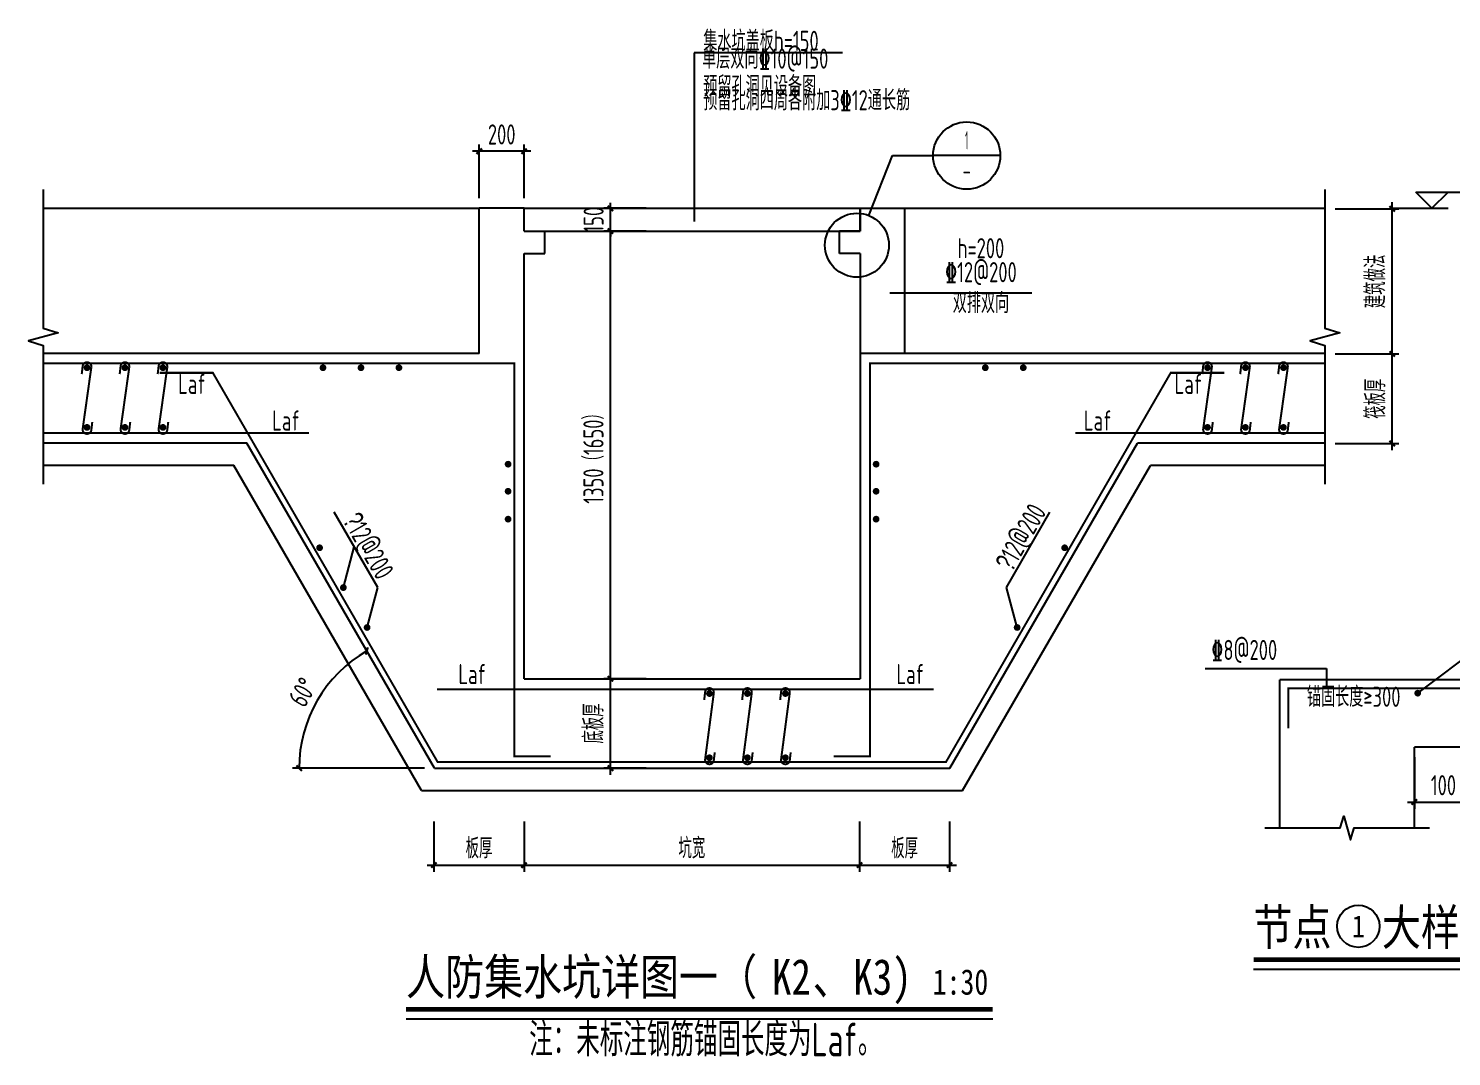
# Model space of a CAD drawing. Extents: x -502255 to 1362592, y -400300 to 332622.
# Drawn here: x 43264 to 64437, y -220988 to -205689 of the extents above; entities that cross this region are included whole.
import ezdxf
from ezdxf.enums import TextEntityAlignment as Align

# ---------------------------------------------------------------- set-up
doc = ezdxf.new("R2010")
doc.units = 0
doc.header["$LTSCALE"] = 1000
doc.header["$MEASUREMENT"] = 0
doc.linetypes.add('DASH', pattern=[0.35, 0.25, -0.1])
for name, color, linetype in [('BASE_DE_TEXT', 7, 'Continuous'), ('DIM_ELEV', 3, 'Continuous'), ('DIM_IDEN', 3, 'Continuous'), ('DIM_SYMB', 3, 'Continuous'), ('PUB_DIM', 3, 'Continuous'), ('PUB_TEXT', 7, 'Continuous'), ('REIN', 1, 'Continuous'), ('REINL', 1, 'Continuous'), ('THIN', 7, 'Continuous'), ('TITL', 7, 'Continuous'), ('标注钢筋', 8, 'Continuous'), ('独立基础', 2, 'Continuous')]:
    doc.layers.add(name, color=color, linetype=linetype)
doc.layers.add('REIND', color=1, linetype='Continuous', lineweight=0)
doc.styles.add('TSSD_Dimension', font='tssdeng.shx', dxfattribs={"width": 0.7, "bigfont": 'Tssdchn.shx'})
doc.styles.add('TSSD_Rein', font='tssdeng2.shx', dxfattribs={"width": 0.7, "bigfont": 'hztxt.shx'})
doc.styles.add('TYDG_01', font='', dxfattribs={"width": 0.8})
doc.styles.get('TYDG_01').set_extended_font_data('SimSun')
doc.dimstyles.new('TSSD_30_100', dxfattribs={"dimtxt": 300, "dimasz": 80, "dimexe": 100, "dimexo": 150, "dimgap": 100, "dimtad": 1, "dimdec": 0, "dimlfac": 0.3, "dimzin": 0, "dimdsep": 46, "dimtxsty": 'TSSD_Dimension', "dimblk": 'ARCHTICK', "dimcen": 0, "dimdle": 100, "dimclrt": 7, "dimadec": 0, "dimazin": 0, "dimtfac": 1, "dimtdec": 0, "dimtix": 1, "dimtmove": 2, "dimatfit": 3, "dimfxl": 1, "dimtolj": 1, "dimtzin": 0, "dimarcsym": 0})

# ---------------------------------------------------------------- blocks, each defined once
blk = doc.blocks.new('_ArchTick')
at = {"color": 0, "linetype": 'ByBlock', "const_width": 0.4}
blk.add_lwpolyline([(-0.5, -0.5), (0.5, 0.5)], dxfattribs=at)
blk = doc.blocks.new('*D1484')
at = {"layer": 'Defpoints', "color": 0, "transparency": 16777216}
for p in [(49297, -217339), (50638, -217339), (50638, -218139)]:
    blk.add_point(p, dxfattribs=at)
at = {"layer": 'PUB_DIM', "color": 0, "lineweight": -2, "transparency": 16777216}
for p, q in [((49297, -217489), (49297, -218239)), ((50638, -217489), (50638, -218239)), ((49197, -218139), (50738, -218139))]:
    blk.add_line(p, q, dxfattribs=at)
at = {"layer": 'PUB_DIM', "color": 0, "lineweight": -2, "transparency": 16777216, "xscale": 80, "yscale": 80, "zscale": 80, "rotation": 180}
blk.add_blockref('_ArchTick', (49297, -218139), dxfattribs=at)
at = {"layer": 'PUB_DIM', "color": 0, "lineweight": -2, "transparency": 16777216, "xscale": 80, "yscale": 80, "zscale": 80}
blk.add_blockref('_ArchTick', (50638, -218139), dxfattribs=at)
at = {"layer": 'PUB_DIM', "color": 7, "transparency": 16777216, "insert": (49968, -217889), "char_height": 300, "attachment_point": 5, "style": 'TSSD_Dimension'}
blk.add_mtext('\\A1;板厚', dxfattribs=at)
blk = doc.blocks.new('*D1485')
at = {"layer": 'Defpoints', "color": 0, "transparency": 16777216}
for p in [(50638, -217339), (55629, -217339), (55629, -218139)]:
    blk.add_point(p, dxfattribs=at)
at = {"layer": 'PUB_DIM', "color": 0, "lineweight": -2, "transparency": 16777216}
for p, q in [((50638, -217489), (50638, -218239)), ((55629, -217489), (55629, -218239)), ((50538, -218139), (55729, -218139))]:
    blk.add_line(p, q, dxfattribs=at)
at = {"layer": 'PUB_DIM', "color": 0, "lineweight": -2, "transparency": 16777216, "xscale": 80, "yscale": 80, "zscale": 80, "rotation": 180}
blk.add_blockref('_ArchTick', (50638, -218139), dxfattribs=at)
at = {"layer": 'PUB_DIM', "color": 0, "lineweight": -2, "transparency": 16777216, "xscale": 80, "yscale": 80, "zscale": 80}
blk.add_blockref('_ArchTick', (55629, -218139), dxfattribs=at)
at = {"layer": 'PUB_DIM', "color": 7, "transparency": 16777216, "insert": (53134, -217889), "char_height": 300, "attachment_point": 5, "style": 'TSSD_Dimension'}
blk.add_mtext('\\A1;坑宽', dxfattribs=at)
blk = doc.blocks.new('*D1486')
at = {"layer": 'Defpoints', "color": 0, "transparency": 16777216}
for p in [(55629, -217339), (56970, -217339), (56970, -218139)]:
    blk.add_point(p, dxfattribs=at)
at = {"layer": 'PUB_DIM', "color": 0, "lineweight": -2, "transparency": 16777216}
for p, q in [((55629, -217489), (55629, -218239)), ((56970, -217489), (56970, -218239)), ((55529, -218139), (57070, -218139))]:
    blk.add_line(p, q, dxfattribs=at)
at = {"layer": 'PUB_DIM', "color": 0, "lineweight": -2, "transparency": 16777216, "xscale": 80, "yscale": 80, "zscale": 80, "rotation": 180}
blk.add_blockref('_ArchTick', (55629, -218139), dxfattribs=at)
at = {"layer": 'PUB_DIM', "color": 0, "lineweight": -2, "transparency": 16777216, "xscale": 80, "yscale": 80, "zscale": 80}
blk.add_blockref('_ArchTick', (56970, -218139), dxfattribs=at)
at = {"layer": 'PUB_DIM', "color": 7, "transparency": 16777216, "insert": (56300, -217889), "char_height": 300, "attachment_point": 5, "style": 'TSSD_Dimension'}
blk.add_mtext('\\A1;板厚', dxfattribs=at)
blk = doc.blocks.new('*D1487')
at = {"layer": 'Defpoints', "color": 0, "transparency": 16777216}
for p in [(51923, -208365), (52607, -208365), (52607, -208705)]:
    blk.add_point(p, dxfattribs=at)
at = {"layer": 'PUB_DIM', "color": 0, "lineweight": -2, "transparency": 16777216}
for p, q in [((51923, -208365), (51923, -208285)), ((52457, -208365), (51823, -208365)), ((51923, -208705), (51923, -208365)), ((52457, -208705), (51823, -208705)), ((51923, -208705), (51923, -208785))]:
    blk.add_line(p, q, dxfattribs=at)
at = {"layer": 'PUB_DIM', "color": 0, "lineweight": -2, "transparency": 16777216, "xscale": 80, "yscale": 80, "zscale": 80}
for p, rotation in [((51923, -208365), 270), ((51923, -208705), 90)]:
    blk.add_blockref('_ArchTick', p, dxfattribs=dict(at, rotation=rotation))
at = {"layer": 'PUB_DIM', "color": 7, "transparency": 16777216, "insert": (51673, -208535), "char_height": 300, "attachment_point": 5, "rotation": 90, "style": 'TSSD_Dimension'}
blk.add_mtext('\\A1;150', dxfattribs=at)
blk = doc.blocks.new('*D1488')
at = {"layer": 'Defpoints', "color": 0, "transparency": 16777216}
for p in [(51923, -208705), (52607, -208705), (52607, -215365)]:
    blk.add_point(p, dxfattribs=at)
at = {"layer": 'PUB_DIM', "color": 0, "lineweight": -2, "transparency": 16777216}
for p, q in [((52457, -208705), (51823, -208705)), ((51923, -215465), (51923, -208605)), ((52457, -215365), (51823, -215365))]:
    blk.add_line(p, q, dxfattribs=at)
at = {"layer": 'PUB_DIM', "color": 0, "lineweight": -2, "transparency": 16777216, "xscale": 80, "yscale": 80, "zscale": 80}
for p, rotation in [((51923, -208705), 90), ((51923, -215365), 270)]:
    blk.add_blockref('_ArchTick', p, dxfattribs=dict(at, rotation=rotation))
at = {"layer": 'PUB_DIM', "color": 7, "transparency": 16777216, "insert": (51673, -212035), "char_height": 300, "attachment_point": 5, "rotation": 90, "style": 'TSSD_Dimension'}
blk.add_mtext('\\A1;1350（1650）', dxfattribs=at)
blk = doc.blocks.new('*D1489')
at = {"layer": 'Defpoints', "color": 0, "transparency": 16777216}
for p in [(51923, -215365), (52607, -215365), (52607, -216697)]:
    blk.add_point(p, dxfattribs=at)
at = {"layer": 'PUB_DIM', "color": 0, "lineweight": -2, "transparency": 16777216}
for p, q in [((51923, -216797), (51923, -215265)), ((52457, -215365), (51823, -215365)), ((52457, -216697), (51823, -216697))]:
    blk.add_line(p, q, dxfattribs=at)
at = {"layer": 'PUB_DIM', "color": 0, "lineweight": -2, "transparency": 16777216, "xscale": 80, "yscale": 80, "zscale": 80}
for p, rotation in [((51923, -215365), 90), ((51923, -216697), 270)]:
    blk.add_blockref('_ArchTick', p, dxfattribs=dict(at, rotation=rotation))
at = {"layer": 'PUB_DIM', "color": 7, "transparency": 16777216, "insert": (51673, -216031), "char_height": 300, "attachment_point": 5, "rotation": 90, "style": 'TSSD_Dimension'}
blk.add_mtext('\\A1;底板厚', dxfattribs=at)
blk = doc.blocks.new('*D1490')
at = {"layer": 'Defpoints', "color": 0, "transparency": 16777216}
for p in [(46512, -211858), (47762, -215402), (49306, -216697), (49306, -216697), (56970, -216697)]:
    blk.add_point(p, dxfattribs=at)
at = {"layer": 'PUB_DIM', "color": 0, "lineweight": -2, "transparency": 16777216}
blk.add_line((49156, -216697), (47191, -216697), dxfattribs=at)
blk.add_arc((49306, -216697), 2015, 120, 180, dxfattribs=at)
at = {"layer": 'PUB_DIM', "color": 0, "lineweight": -2, "transparency": 16777216, "xscale": 80, "yscale": 80, "zscale": 80}
for p, rotation in [((48299, -214952), 30.00000000000012), ((47291, -216697), 269.9999999999998)]:
    blk.add_blockref('_ArchTick', p, dxfattribs=dict(at, rotation=rotation))
at = {"layer": 'PUB_DIM', "color": 7, "transparency": 16777216, "insert": (47344, -215565), "char_height": 300, "attachment_point": 5, "rotation": 60, "style": 'TSSD_Dimension'}
blk.add_mtext('\\A1;60°', dxfattribs=at)
blk = doc.blocks.new('*D1491')
at = {"layer": 'Defpoints', "color": 0, "transparency": 16777216}
for p in [(62554, -210533), (63554, -210533), (62554, -211865)]:
    blk.add_point(p, dxfattribs=at)
at = {"layer": 'PUB_DIM', "color": 0, "lineweight": -2, "transparency": 16777216}
for p, q in [((63554, -211965), (63554, -210433)), ((62704, -210533), (63654, -210533)), ((62704, -211865), (63654, -211865))]:
    blk.add_line(p, q, dxfattribs=at)
at = {"layer": 'PUB_DIM', "color": 0, "lineweight": -2, "transparency": 16777216, "xscale": 80, "yscale": 80, "zscale": 80}
for p, rotation in [((63554, -210533), 90), ((63554, -211865), 270)]:
    blk.add_blockref('_ArchTick', p, dxfattribs=dict(at, rotation=rotation))
at = {"layer": 'PUB_DIM', "color": 7, "transparency": 16777216, "insert": (63304, -211199), "char_height": 300, "attachment_point": 5, "rotation": 90, "style": 'TSSD_Dimension'}
blk.add_mtext('\\A1;筏板厚', dxfattribs=at)
blk = doc.blocks.new('*D1492')
at = {"layer": 'Defpoints', "color": 0, "transparency": 16777216}
for p in [(62554, -208372), (63554, -208372), (62554, -210533)]:
    blk.add_point(p, dxfattribs=at)
at = {"layer": 'PUB_DIM', "color": 0, "lineweight": -2, "transparency": 16777216}
for p, q in [((63554, -210633), (63554, -208272)), ((62704, -208372), (63654, -208372)), ((62704, -210533), (63654, -210533))]:
    blk.add_line(p, q, dxfattribs=at)
at = {"layer": 'PUB_DIM', "color": 0, "lineweight": -2, "transparency": 16777216, "xscale": 80, "yscale": 80, "zscale": 80}
for p, rotation in [((63554, -208372), 90), ((63554, -210533), 270)]:
    blk.add_blockref('_ArchTick', p, dxfattribs=dict(at, rotation=rotation))
at = {"layer": 'PUB_DIM', "color": 7, "transparency": 16777216, "insert": (63304, -209453), "char_height": 300, "attachment_point": 5, "rotation": 90, "style": 'TSSD_Dimension'}
blk.add_mtext('\\A1;建筑做法', dxfattribs=at)
blk = doc.blocks.new('*D1493')
at = {"layer": 'Defpoints', "color": 0, "transparency": 16777216}
for p in [(49971, -207516), (49971, -208365), (50638, -208365)]:
    blk.add_point(p, dxfattribs=at)
at = {"layer": 'PUB_DIM', "color": 0, "lineweight": -2, "transparency": 16777216}
for p, q in [((49971, -208215), (49971, -207416)), ((50638, -208215), (50638, -207416)), ((50738, -207516), (49871, -207516))]:
    blk.add_line(p, q, dxfattribs=at)
at = {"layer": 'PUB_DIM', "color": 0, "lineweight": -2, "transparency": 16777216, "xscale": 80, "yscale": 80, "zscale": 80, "rotation": 180}
blk.add_blockref('_ArchTick', (49971, -207516), dxfattribs=at)
at = {"layer": 'PUB_DIM', "color": 0, "lineweight": -2, "transparency": 16777216, "xscale": 80, "yscale": 80, "zscale": 80}
blk.add_blockref('_ArchTick', (50638, -207516), dxfattribs=at)
at = {"layer": 'PUB_DIM', "color": 7, "transparency": 16777216, "insert": (50305, -207266), "char_height": 300, "attachment_point": 5, "style": 'TSSD_Dimension'}
blk.add_mtext('\\A1;200', dxfattribs=at)
blk = doc.blocks.new('*D1495')
at = {"layer": 'Defpoints', "color": 0, "transparency": 16777216}
for p in [(63884, -216383), (64749, -216383), (64749, -217200)]:
    blk.add_point(p, dxfattribs=at)
at = {"layer": 'PUB_DIM', "color": 0, "lineweight": -2, "transparency": 16777216}
for p, q in [((63884, -216533), (63884, -217300)), ((64749, -216533), (64749, -217300)), ((63784, -217200), (64849, -217200))]:
    blk.add_line(p, q, dxfattribs=at)
at = {"layer": 'PUB_DIM', "color": 0, "lineweight": -2, "transparency": 16777216, "xscale": 80, "yscale": 80, "zscale": 80, "rotation": 180}
blk.add_blockref('_ArchTick', (63884, -217200), dxfattribs=at)
at = {"layer": 'PUB_DIM', "color": 0, "lineweight": -2, "transparency": 16777216, "xscale": 80, "yscale": 80, "zscale": 80}
blk.add_blockref('_ArchTick', (64749, -217200), dxfattribs=at)
at = {"layer": 'PUB_DIM', "color": 7, "transparency": 16777216, "insert": (64317, -216950), "char_height": 300, "attachment_point": 5, "style": 'TSSD_Dimension'}
blk.add_mtext('\\A1;100', dxfattribs=at)

msp = doc.modelspace()

# ---------------------------------------------------------------- linework, layer by layer
for p, q in [((43484.4, -208365.3, -1533.8), (49971.3, -208365.3, -1533.8)), ((50638.3, -208365.3, -1533.8), (55638.3, -208365.3, -1533.8)), ((56305.3, -208365.3, -1533.8), (62553.8, -208365.3, -1533.8)), ((50638.3, -208704.5, -1533.8), (55638.3, -208704.5, -1533.8)), ((48462.1, -214007.9, -1533.8), (47815, -212887.1, -1533.8)), ((57814.6, -214007.9, -1533.8), (58461.7, -212887.1, -1533.8)), ((47949.3, -214009.8, -1533.8), (48112.1, -213401.8, -1533.8)), ((48302.7, -214602.8, -1533.8), (48462.1, -214007.9, -1533.8)), ((57974, -214602.8, -1533.8), (57814.6, -214007.9, -1533.8)), ((63933.8, -215580.3, -1533.8), (64874.5, -214876.4, -1533.8)), ((60770.4, -215214.6, -1533.8), (62577.7, -215214.6, -1533.8)), ((62577.7, -215214.6, -1533.8), (62577.7, -215506.7, -1533.8)), ((64748.7, -215382.8, -1533.8), (61884.4, -215382.8, -1533.8)), ((61884.4, -217586.1, -1533.8), (61884.4, -215382.8, -1533.8)), ((64748.7, -216382.8, -1533.8), (63884.4, -216382.8, -1533.8)), ((63884.4, -217586.1, -1533.8), (63884.4, -216382.8, -1533.8))]:
    msp.add_line(p, q)
at = {"layer": 'DIM_ELEV'}
for p, q in [((64144.4, -208365.3, -1533.8), (63904.4, -208125.3, -1533.8)), ((63904.4, -208125.3, -1533.8), (65371.9, -208125.3, -1533.8)), ((64144.4, -208365.3, -1533.8), (64384.4, -208125.3, -1533.8)), ((63553.8, -208365.3, -1533.8), (64384.4, -208365.3, -1533.8))]:
    msp.add_line(p, q, dxfattribs=at)
at = {"layer": 'DIM_IDEN'}
for p, q in [((55765.8, -208471.7, -1533.8), (56119.3, -207580.4, -1533.8)), ((56119.3, -207580.4, -1533.8), (56723.8, -207580.4, -1533.8)), ((57723.8, -207580.4, -1533.8), (56723.8, -207580.4, -1533.8))]:
    msp.add_line(p, q, dxfattribs=at)
for centre, radius in [((57223.8, -207580.4, -1533.8), 500), ((55590.5, -208914, -1533.8), 475.8)]:
    msp.add_circle(centre, radius, dxfattribs=at)
at = {"layer": 'DIM_SYMB', "const_width": 70, "elevation": -1533.8}
msp.add_lwpolyline([(61490.7, -219545.5), (66445.8, -219545.5)], dxfattribs=at)
at = {"layer": 'DIM_SYMB', "elevation": -1533.8}
msp.add_lwpolyline([(61490.7, -219685.5), (66445.8, -219685.5)], dxfattribs=at)
at = {"layer": 'DIM_SYMB', "color": 0, "const_width": 70, "elevation": -1533.8}
msp.add_lwpolyline([(48882.8, -220284), (57610.7, -220284)], dxfattribs=at)
at = {"layer": 'DIM_SYMB', "color": 0, "elevation": -1533.8}
msp.add_lwpolyline([(48882.8, -220424), (57610.7, -220424)], dxfattribs=at)
at = {"layer": 'PUB_TEXT'}
msp.add_circle((63050.5, -219048.8, -1533.8), 315, dxfattribs=at)
at = {"layer": 'REIN', "const_width": 30}
for points in [[(43484.4, -210672), (50492.3, -210672), (50492.3, -216519.2), (51033.7, -216519.2)], [(62553.8, -210672), (55784.3, -210672), (55784.3, -216519.2), (55243, -216519.2)], [(56733.5, -215521), (49343.8, -215521)]]:
    msp.add_lwpolyline(points, dxfattribs=at)
at = {"layer": 'REIN', "linetype": 'DASH', "const_width": 30, "elevation": -3067.5}
for points in [[(44621.6, -210832.7), (44635.4, -210713.5, -0.9976711), (44764.6, -210728.1), (44635.4, -211649.2, 1.0023344), (44764.6, -211663.9), (44778.4, -211544.7)], [(61292.6, -210832.7), (61306.4, -210713.5, -0.9976711), (61435.6, -210728.1), (61306.4, -211649.2, 1.0023344), (61435.6, -211663.9), (61449.4, -211544.7)], [(53882.6, -215681.7), (53896.4, -215562.5, -0.9976711), (54025.6, -215577.2), (53896.4, -216565.3, 1.0023344), (54025.6, -216579.9), (54039.4, -216460.7)]]:
    msp.add_lwpolyline(points, format="xyb", dxfattribs=at)
at = {"layer": 'REIN', "const_width": 30, "elevation": -1533.8}
for points in [[(45217.9, -210813.4), (46008.1, -210813.4), (49352.6, -216606.2), (56914.3, -216606.2), (60258.8, -210813.4), (61058.7, -210813.4)], [(43484.4, -211706.3), (47436.3, -211706.3)], [(62553.8, -211706.3), (58840.4, -211706.3)]]:
    msp.add_lwpolyline(points, dxfattribs=at)
at = {"layer": 'REIN', "const_width": 50}
for points in [[(50425.6, -212172.8, -1), (50375.6, -212172.8, -1)], [(55851, -212172.8, 1), (55901, -212172.8, 1)], [(50425.6, -212575.8, -1), (50375.6, -212575.8, -1)], [(55851, -212575.8, 1), (55901, -212575.8, 1)], [(50425.6, -212990.8, -1), (50375.6, -212990.8, -1)], [(55851, -212990.8, 1), (55901, -212990.8, 1)]]:
    msp.add_lwpolyline(points, format="xyb", close=True, dxfattribs=at)
at = {"layer": 'REIN', "const_width": 50, "elevation": -1533.8}
for points in [[(47589.4, -213440.8, -1), (47602.3, -213392.5, -1)], [(58687.3, -213440.8, 1), (58674.4, -213392.5, 1)], [(47942.8, -214033.9, -1), (47955.7, -213985.6, -1)], [(48296.2, -214627, -1), (48309.2, -214578.7, -1)], [(57980.5, -214627, 1), (57967.5, -214578.7, 1)]]:
    msp.add_lwpolyline(points, format="xyb", close=True, dxfattribs=at)
at = {"layer": 'REIND', "const_width": 50}
for points, elevation in [([(44110.4, -210737, -1), (44160.4, -210737, -1)], -3067.5), ([(44675, -210737, -1), (44725, -210737, -1)], -3067.5), ([(45240.4, -210737, -1), (45290.4, -210737, -1)], -3067.5), ([(47671.2, -210737, 1), (47621.2, -210737, 1)], -3067.5), ([(48236.7, -210737, 1), (48186.7, -210737, 1)], -3067.5), ([(48801.2, -210737, 1), (48751.2, -210737, 1)], -3067.5), ([(57475.4, -210737, -1), (57525.4, -210737, -1)], -3067.5), ([(58040, -210737, -1), (58090, -210737, -1)], -3067.5), ([(60781.4, -210737, -1), (60831.4, -210737, -1)], -3067.5), ([(61346, -210737, -1), (61396, -210737, -1)], -3067.5), ([(61911.4, -210737, -1), (61961.4, -210737, -1)], -3067.5), ([(44110.4, -211625.3, 1), (44160.4, -211625.3, 1)], -3067.5), ([(44675, -211625.3, 1), (44725, -211625.3, 1)], -3067.5), ([(45240.4, -211625.3, 1), (45290.4, -211625.3, 1)], -3067.5), ([(60781.4, -211625.3, 1), (60831.4, -211625.3, 1)], -3067.5), ([(61346, -211625.3, 1), (61396, -211625.3, 1)], -3067.5), ([(61911.4, -211625.3, 1), (61961.4, -211625.3, 1)], -3067.5), ([(53371.4, -215586, -1), (53421.4, -215586, -1)], -3067.5), ([(53936, -215586, -1), (53986, -215586, -1)], -3067.5), ([(54501.4, -215586, -1), (54551.4, -215586, -1)], -3067.5), ([(63958.8, -215580.3, -1), (63908.8, -215580.3, -1)], -1533.8), ([(53371.4, -216541.3, 1), (53421.4, -216541.3, 1)], -3067.5), ([(53936, -216541.3, 1), (53986, -216541.3, 1)], -3067.5), ([(54501.4, -216541.3, 1), (54551.4, -216541.3, 1)], -3067.5)]:
    msp.add_lwpolyline(points, format="xyb", close=True, dxfattribs=dict(at, elevation=elevation))
at = {"layer": 'REINL', "const_width": 30, "elevation": -3067.5}
for points in [[(44057.1, -210832.7), (44070.9, -210713.5, -0.9976711), (44200, -210728.1), (44070.9, -211649.2, 1.0023344), (44200, -211663.9), (44213.8, -211544.7)], [(45187.1, -210832.7), (45200.9, -210713.5, -0.9976711), (45330, -210728.1), (45200.9, -211649.2, 1.0023344), (45330, -211663.9), (45343.8, -211544.7)], [(60728.1, -210832.7), (60741.9, -210713.5, -0.9976711), (60871, -210728.1), (60741.9, -211649.2, 1.0023344), (60871, -211663.9), (60884.8, -211544.7)], [(61858.1, -210832.7), (61871.9, -210713.5, -0.9976711), (62001, -210728.1), (61871.9, -211649.2, 1.0023344), (62001, -211663.9), (62014.8, -211544.7)], [(53318, -215681.7), (53331.8, -215562.5, -0.9976711), (53461, -215577.2), (53331.8, -216565.3, 1.0023344), (53461, -216579.9), (53474.8, -216460.7)], [(54448, -215681.7), (54461.8, -215562.5, -0.9976711), (54591, -215577.2), (54461.8, -216565.3, 1.0023344), (54591, -216579.9), (54604.8, -216460.7)]]:
    msp.add_lwpolyline(points, format="xyb", dxfattribs=at)
at = {"layer": 'REINL', "const_width": 30, "elevation": -1533.8}
msp.add_lwpolyline([(64621.7, -216198.3), (64621.7, -216198.3), (64621.7, -215506.7), (62010.6, -215506.7), (62010.6, -216104.5)], dxfattribs=at)
at = {"layer": 'THIN'}
for p, q in [((55377.1, -206049.4, -1533.8), (53168.2, -206049.4, -1533.8)), ((53168.2, -206049.4, -1533.8), (53168.2, -208562.7, -1533.8))]:
    msp.add_line(p, q, dxfattribs=at)
at = {"layer": 'THIN', "elevation": -1533.8}
for points in [[(43484.4, -208085.3), (43484.4, -210148), (43704.4, -210218), (43264.4, -210338), (43484.4, -210408), (43484.4, -212470.7)], [(62553.8, -208085.3), (62553.8, -210148), (62773.8, -210218), (62333.8, -210338), (62553.8, -210408), (62553.8, -212470.7)], [(61660.4, -217586.1), (62780.4, -217586.1), (62836.4, -217410.1), (62932.4, -217762.1), (62988.4, -217586.1), (64108.4, -217586.1)]]:
    msp.add_lwpolyline(points, dxfattribs=at)
at = {"layer": 'TITL'}
msp.add_line((56080.9, -209620.6, -1533.8), (58190.1, -209620.6, -1533.8), dxfattribs=at)
at = {"layer": '独立基础'}
for p, q in [((49971.3, -210526, -1533.8), (49971.3, -208365.3, -1533.8)), ((50638.3, -208365.3, -1533.8), (49971.3, -208365.3, -1533.8)), ((50638.3, -208704.5, -1533.8), (50638.3, -208365.3, -1533.8)), ((55638.3, -208365.3, -1533.8), (55638.3, -208704.5, -1533.8)), ((55638.3, -208704.5, -1533.8), (55638.3, -208365.3, -1533.8)), ((55638.3, -208365.3, -1533.8), (56305.3, -208365.3, -1533.8)), ((56305.3, -210526, -1533.8), (56305.3, -208365.3, -1533.8)), ((50638.3, -208704.5, -1533.8), (50946.1, -208704.5, -1533.8)), ((50946.1, -209039.5, -1533.8), (50946.1, -208704.5, -1533.8)), ((55638.3, -208704.5, -1533.8), (55330.6, -208704.5, -1533.8)), ((55330.6, -209039.5, -1533.8), (55330.6, -208704.5, -1533.8)), ((50638.3, -215365.3, -1533.8), (50638.3, -209039.5, -1533.8)), ((50638.3, -209039.5, -1533.8), (50946.1, -209039.5, -1533.8)), ((55638.3, -209039.5, -1533.8), (55330.6, -209039.5, -1533.8)), ((55638.3, -209039.5, -1533.8), (55638.3, -215365.3, -1533.8)), ((49971.3, -210526, -1533.8), (43484.4, -210526, -1533.8)), ((62553.8, -210526, -1533.8), (55638.3, -210526, -1533.8)), ((46512.2, -211857.7, -1533.8), (43484.4, -211857.7, -1533.8)), ((49306.3, -216697.3, -1533.8), (46512.2, -211857.7, -1533.8)), ((56970.3, -216697.3, -1533.8), (59764.5, -211857.7, -1533.8)), ((62553.8, -211857.7, -1533.8), (59764.5, -211857.7, -1533.8)), ((46319.9, -212190.7, -1533.8), (43484.4, -212190.7, -1533.8)), ((49114.1, -217030.3, -1533.8), (46319.9, -212190.7, -1533.8)), ((57162.6, -217030.3, -1533.8), (59956.7, -212190.7, -1533.8)), ((62553.8, -212190.7, -1533.8), (59956.7, -212190.7, -1533.8)), ((50638.3, -215365.3, -1533.8), (55638.3, -215365.3, -1533.8)), ((49306.3, -216697.3, -1533.8), (56970.3, -216697.3, -1533.8)), ((49114.1, -217030.3, -1533.8), (57162.6, -217030.3, -1533.8))]:
    msp.add_line(p, q, dxfattribs=at)

# ---------------------------------------------------------------- texts
at = {"style": 'TSSD_Rein', "width": 0.7}
msp.add_text('注：未标注钢筋锚固长度为Laf。', height=500, dxfattribs=at).set_placement((50714.7, -220984.5, 542241866.2))
at = {"layer": 'BASE_DE_TEXT', "lineweight": 13, "style": 'TSSD_Rein', "width": 0.7}
for s, p in [('h=200', (57435.2, -209198.9, -1533.8)), ('\x8412@200', (57435.2, -209555.4, -1533.8)), ('双排双向', (57435.2, -210014.8, -1533.8))]:
    msp.add_text(s, height=300, dxfattribs=at).set_placement(p, align=Align.BOTTOM_CENTER)
for s, p in [('\x848@200', (61842.9, -215177.1, -1533.8)), ('锚固长度≥300', (63677.3, -215873.8, -1533.8))]:
    msp.add_text(s, height=300, dxfattribs=at).set_placement(p, align=Align.BOTTOM_RIGHT)
at = {"layer": 'PUB_TEXT'}
for s, height, style, width, p, p2 in [('1', 271.9, 'TSSD_Rein', 0.393939, (57201.1, -207489.4, -1533.8), (57246.4, -207489.4, -1533.8)), ('-', 266.8, 'TSSD_Rein', 0.577778, (57161.5, -207938.9, -1533.8), (57286, -207938.9, -1533.8)), ('1', 325.3, 'TYDG_01', 0.827746, (62954.3, -219211.4, -1533.8), (63146.8, -219211.4, -1533.8))]:
    msp.add_text(s, height=height, dxfattribs=dict(at, style=style, width=width)).set_placement(p, p2, align=Align.FIT)
at = {"layer": 'PUB_TEXT', "style": 'TYDG_01', "width": 0.8}
for s, p in [('节点', (61490.7, -219328.8, -1533.8)), ('大样图', (63400.5, -219328.8, -1533.8))]:
    msp.add_text(s, height=531.65, dxfattribs=at).set_placement(p)
at = {"layer": 'PUB_TEXT', "color": 0, "style": 'TYDG_01', "width": 0.8}
for s, height, p in [('人防集水坑详图一（', 531.65, (48882.8, -220067.2, 542241866.2)), ('K2', 531.65, (54326.8, -220067.2, 542241866.2)), ('K3)', 531.65, (55536.6, -220067.2, 542241866.2)), ('1:30', 379.75, (56717.5, -220067.2, 542241866.2)), ('、', 531.6, (54931.7, -220067.2, 542241866.2))]:
    msp.add_text(s, height=height, dxfattribs=at).set_placement(p)
at = {"layer": '标注钢筋', "color": 0, "style": 'TSSD_Rein', "width": 0.7}
for s, p in [('集水坑盖板h=150', (53304.1, -206023.1, -1533.8)), ('预留孔洞见设备图', (53304.1, -206699, -1533.8)), ('Laf', (45490.9, -211126.9, -1533.8)), ('Laf', (60316.4, -211126.9, -1533.8)), ('Laf', (46889.9, -211672.8, -1533.8)), ('Laf', (58966.8, -211672.8, -1533.8)), ('Laf', (49660.3, -215445.8, -1533.8)), ('Laf', (56177.8, -215445.8, -1533.8))]:
    msp.add_text(s, height=300, dxfattribs=at).set_placement(p)
for s, p in [('单层双向\x8410@150', (53286.6, -206377.6, -1533.8)), ('预留孔洞四周各附加3\x8412通长筋', (53304.1, -206996.5, -1533.8))]:
    msp.add_text(s, height=300, dxfattribs=at).set_placement(p, align=Align.BOTTOM_LEFT)
for rotation, p in [(60, (58419, -212881.2, -1533.8)), (300, (48455.3, -213916.4, -1533.8))]:
    msp.add_text('\ue53212@200', height=300, rotation=rotation, dxfattribs=at).set_placement(p, align=Align.RIGHT)

# ---------------------------------------------------------------- dimensions: what is measured, and where the dimension line sits
at = {"layer": 'PUB_DIM'}
dim = msp.add_linear_dim(base=(49971.3, -207516, -1533.8), p1=(50638.3, -208365.3, -1533.8), p2=(49971.3, -208365.3, -1533.8), dimstyle='TSSD_30_100', dxfattribs=at)
dim.commit()
dim.dimension.update_dxf_attribs({"geometry": '*D1493', "text_midpoint": (50304.8, -207266, -1533.8)})
for p1, p2, distance, text, picture, middle in [((52607.4, -208704.5, -1533.8), (52607.4, -208365.3, -1533.8), 684.7, '150', '*D1487', (51672.7, -208534.9, -1533.8)), ((62553.8, -210533, -3067.5), (62553.8, -208372.3, -3067.5), -1000, '建筑做法', '*D1492', (63303.8, -209452.6, -3067.5)), ((52607.4, -215365.3, -1533.8), (52607.4, -208704.5, -1533.8), 684.7, '1350（1650）', '*D1488', (51672.7, -212034.9, -1533.8)), ((62553.8, -211865.4, -3067.5), (62553.8, -210533, -3067.5), -1000, '筏板厚', '*D1491', (63303.8, -211199.2, -3067.5)), ((52607.4, -216697.3, -1533.8), (52607.4, -215365.3, -1533.8), 684.7, '底板厚', '*D1489', (51672.7, -216031.3, -1533.8)), ((49297.3, -217339.2, -1533.8), (50638.3, -217339.2, -1533.8), -800, '板厚', '*D1484', (49967.8, -217889.2, -1533.8)), ((50638.3, -217339.2, -1533.8), (55629.3, -217339.2, -1533.8), -800, '坑宽', '*D1485', (53133.8, -217889.2, -1533.8)), ((55629.3, -217339.2, -1533.8), (56970.3, -217339.2, -1533.8), -800, '板厚', '*D1486', (56299.8, -217889.2, -1533.8))]:
    dim = msp.add_aligned_dim(p1=p1, p2=p2, distance=distance, text=text, dimstyle='TSSD_30_100', dxfattribs=at)
    dim.commit()
    dim.dimension.update_dxf_attribs({"geometry": picture, "text_midpoint": middle})
dim = msp.add_angular_dim_2l(base=(47762.5, -215401.8), line1=((49306.3, -216697.3, -1533.8), (56970.3, -216697.3, -1533.8)), line2=((49306.3, -216697.3, -1533.8), (46512.2, -211857.7, -1533.8)), dimstyle='TSSD_30_100', dxfattribs=at)
dim.commit()
dim.dimension.update_dxf_attribs({"geometry": '*D1490', "text_midpoint": (47344.5, -215564.6, -1533.8)})
dim = msp.add_linear_dim(base=(64748.7, -217200, -1533.8), p1=(63884.4, -216382.8, -1533.8), p2=(64748.7, -216382.8, -1533.8), text='100', dimstyle='TSSD_30_100', dxfattribs=at)
dim.commit()
dim.dimension.update_dxf_attribs({"geometry": '*D1495', "text_midpoint": (64316.5, -216950, -1533.8)})

doc.saveas('drawing.dxf')
